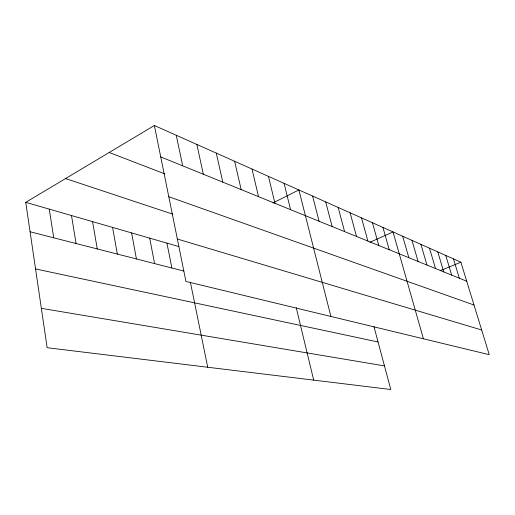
<?xml version="1.0" encoding="UTF-8"?>
<svg xmlns="http://www.w3.org/2000/svg" width="515" height="515" viewBox="0 0 515 515"><rect width="100%" height="100%" fill="white"/><g stroke="black" fill="none" stroke-linecap="round" stroke-linejoin="round"><path stroke-width="0.77" d="M373.987 326.735L390.788 389.501L47.148 347.715L25.75 202.337L154.378 125.499L460.88 262.187L489.25 354.687L185.941 281.447L154.378 125.499M272.937 202.962L298.9 189.951L330.894 316.448M369.989 242.237L393.016 231.924L423.42 338.793M440.331 270.671L460.88 262.187M41.355 308.337L384.467 365.895M35.554 268.933L378.068 341.979M30.082 231.763L183.861 271.077M25.75 202.337L178.898 246.569M177.36 239.037L481.68 329.999M65.553 178.557L172.847 214.195M168.791 196.724L474.019 305.022M109.199 152.485L164.871 173.909M160.738 156.921L466.719 281.216M453.451 258.878L459.335 278.216M445.752 255.44L451.687 275.107M437.776 251.88L443.756 271.888M429.491 248.191L435.529 268.547M420.897 244.355L426.98 265.071M411.961 240.376L418.096 261.466M402.679 236.231L408.859 257.712M382.954 227.437L389.224 249.736M372.467 222.757L378.783 245.494M361.53 217.877L367.884 241.065M350.103 212.785L356.502 236.443M338.168 207.461L344.599 231.608M325.686 201.893L332.143 226.549M312.605 196.061L319.094 221.25M284.061 183.334L290.589 209.669M268.45 176.368L274.991 203.335M296.241 307.706L313.693 380.128M251.996 169.029L258.536 196.653M234.634 161.292L241.168 189.591M216.281 153.103L222.795 182.13M196.859 144.438L203.335 174.225M176.259 135.252L182.69 165.836M190.37 282.123L207.732 367.24M166.937 243.112L171.875 268.012M149.698 238.136L154.584 263.59M131.602 232.909L136.43 258.948M112.579 227.418L117.349 254.069M92.571 221.637L97.258 248.938M71.495 215.547L76.078 243.524M49.253 209.122L53.721 237.808"/></g></svg>
